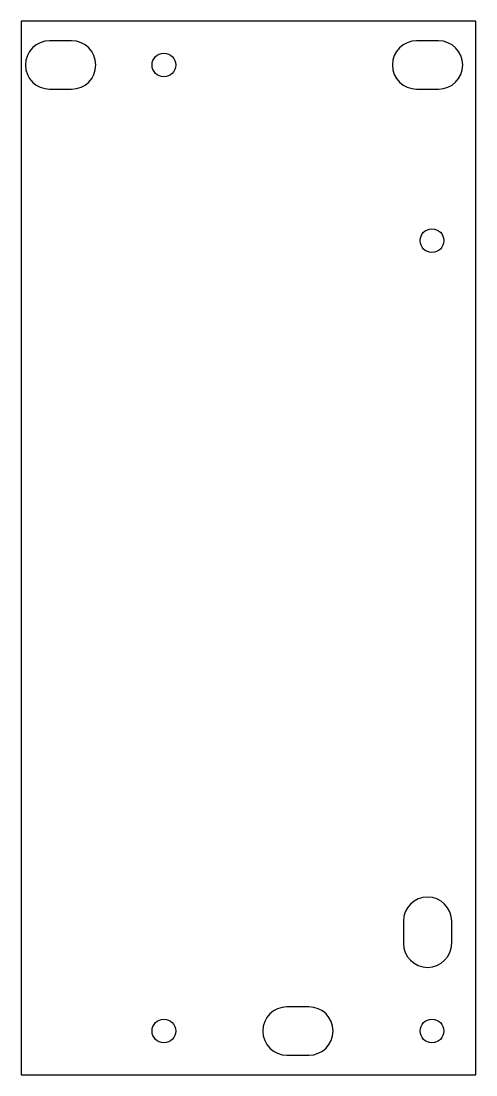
# Model space of a CAD drawing. Header units: millimetres. Extents: x 0 to 131, y 0 to 305.
import ezdxf

# ---------------------------------------------------------------- set-up
doc = ezdxf.new("R2010")
doc.units = ezdxf.units.MM
doc.layers.add('Sketch104', color=7, linetype='CONTINUOUS')

msp = doc.modelspace()

# ---------------------------------------------------------------- linework, layer by layer
at = {"layer": 'Sketch104'}
for p, q in [((131.445, 304.8), (0, 304.8)), ((0, 304.8), (0, 0)), ((131.445, 0), (131.445, 304.8)), ((14.605, 299.085), (8.255, 299.085)), ((120.65, 299.085), (114.3, 299.085)), ((8.255, 285.115), (14.605, 285.115)), ((114.3, 285.115), (120.65, 285.115)), ((110.49, 44.45), (110.49, 38.1)), ((124.46, 38.1), (124.46, 44.45)), ((83.185, 19.685), (76.835, 19.685)), ((76.835, 5.715), (83.185, 5.715)), ((0, 0), (131.445, 0))]:
    msp.add_line(p, q, dxfattribs=at)
for centre in [(41.275, 292.1), (118.745, 241.3), (41.275, 12.7), (118.745, 12.7)]:
    msp.add_circle(centre, 3.429, dxfattribs=at)
for centre, start, end in [((8.255, 292.1), 90, -90), ((14.605, 292.1), -90, 90), ((114.3, 292.1), 90, -90), ((120.65, 292.1), -90, 90), ((117.475, 44.45), 0, 180), ((117.475, 38.1), 180, 0), ((76.835, 12.7), 90, -90), ((83.185, 12.7), -90, 90)]:
    msp.add_arc(centre, 6.985, start, end, dxfattribs=at)

doc.saveas('drawing.dxf')
